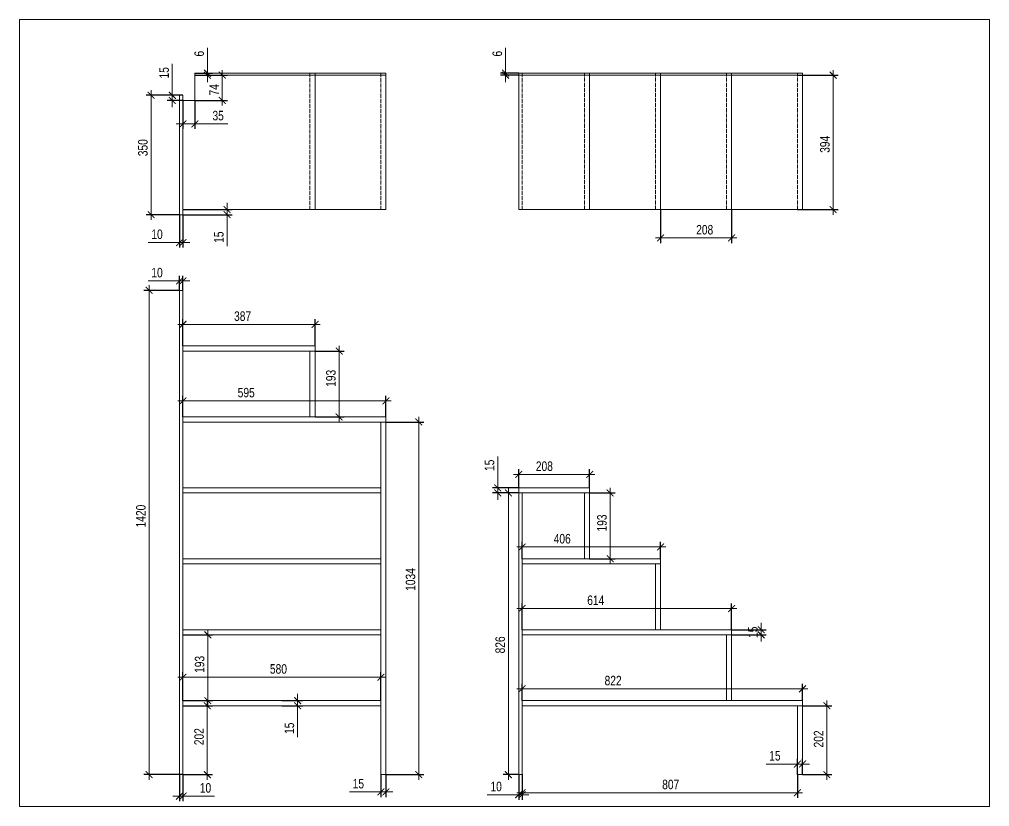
# Model space of a CAD drawing. Header units: millimetres. Extents: x -5205 to 16433, y 55921 to 73570.
# Drawn here: x 5309 to 8153, y 63629 to 65937 of the extents above; entities that cross this region are included whole.
import ezdxf

# ---------------------------------------------------------------- set-up
doc = ezdxf.new("R2010")
doc.units = ezdxf.units.MM
doc.linetypes.add('ACAD_ISO02W100', pattern=[15, 12, -3])
for name, color, linetype, lineweight in [('Невидимый контур', 141, 'ACAD_ISO02W100', 15), ('Размеры', 7, 'Continuous', 15), ('Размеры @ 10', 7, 'Continuous', 15)]:
    doc.layers.add(name, color=color, linetype=linetype, lineweight=lineweight)
doc.styles.add('SFGOST', font='sfGOSTb.shx', dxfattribs={"width": 0.8})
doc.dimstyles.new('ALEX', dxfattribs={"dimtxt": 2.8, "dimasz": 2, "dimexe": 1.5, "dimexo": 0, "dimgap": 1, "dimtad": 1, "dimrnd": 0.001, "dimdsep": 46, "dimtxsty": 'SFGOST', "dimblk": 'ARCHTICK', "dimcen": 0, "dimdle": 1.5, "dimclrd": 1, "dimclre": 1, "dimadec": 4, "dimazin": 0, "dimtfac": 1, "dimtmove": 0, "dimatfit": 0, "dimfxl": 1, "dimtvp": 1.75, "dimtolj": 1, "dimlwd": -1, "dimarcsym": 2})

# ---------------------------------------------------------------- blocks, each defined once
blk = doc.blocks.new('_ArchTick')
at = {"color": 0, "linetype": 'ByBlock', "const_width": 0.15}
blk.add_lwpolyline([(-0.5, -0.5), (0.5, 0.5)], dxfattribs=at)
blk = doc.blocks.new('*D803')
at = {"layer": 'Defpoints', "color": 0}
for p in [(6772.3, 63722.9), (6782.3, 63722.9), (6772.3, 63664.2)]:
    blk.add_point(p, dxfattribs=at)
at = {"layer": 'Размеры', "color": 1, "lineweight": -2}
for p, q in [((6772.3, 63722.9), (6772.3, 63649.2)), ((6782.3, 63722.9), (6782.3, 63649.2))]:
    blk.add_line(p, q, dxfattribs=at)
at = {"layer": 'Размеры', "color": 1}
for p, q in [((6772.3, 63664.2), (6680.3, 63664.2)), ((6782.3, 63664.2), (6772.3, 63664.2)), ((6782.3, 63664.2), (6802.3, 63664.2))]:
    blk.add_line(p, q, dxfattribs=at)
at = {"layer": 'Размеры', "color": 1, "xscale": 20, "yscale": 20, "zscale": 20}
blk.add_blockref('_ArchTick', (6772.3, 63664.2), dxfattribs=at)
at = {"layer": 'Размеры', "color": 1, "xscale": 20, "yscale": 20, "zscale": 20, "rotation": 180}
blk.add_blockref('_ArchTick', (6782.3, 63664.2), dxfattribs=at)
at = {"layer": 'Размеры', "color": 0, "insert": (6706.3, 63688.2), "char_height": 28, "attachment_point": 5, "style": 'SFGOST'}
blk.add_mtext('\\A1;10', dxfattribs=at)
blk = doc.blocks.new('*D804')
at = {"layer": 'Defpoints', "color": 0}
for p in [(6782.3, 63722.9), (7589.3, 63722.9), (7589.3, 63670)]:
    blk.add_point(p, dxfattribs=at)
at = {"layer": 'Размеры', "color": 1, "lineweight": -2}
for p, q in [((6782.3, 63722.9), (6782.3, 63655)), ((7589.3, 63722.9), (7589.3, 63655))]:
    blk.add_line(p, q, dxfattribs=at)
at = {"layer": 'Размеры', "color": 1}
blk.add_line((6767.3, 63670), (7604.3, 63670), dxfattribs=at)
at = {"layer": 'Размеры', "color": 1, "xscale": 20, "yscale": 20, "zscale": 20, "rotation": 180}
blk.add_blockref('_ArchTick', (6782.3, 63670), dxfattribs=at)
at = {"layer": 'Размеры', "color": 1, "xscale": 20, "yscale": 20, "zscale": 20}
blk.add_blockref('_ArchTick', (7589.3, 63670), dxfattribs=at)
at = {"layer": 'Размеры', "color": 0, "insert": (7217.9, 63694), "char_height": 28, "attachment_point": 5, "style": 'SFGOST'}
blk.add_mtext('\\A1;807', dxfattribs=at)
blk = doc.blocks.new('*D805')
at = {"layer": 'Defpoints', "color": 0}
for p in [(6782.3, 63974.6), (6782.3, 63939.9), (7604.3, 63939.9)]:
    blk.add_point(p, dxfattribs=at)
at = {"layer": 'Размеры', "color": 1, "lineweight": -2}
for p, q in [((6782.3, 63939.9), (6782.3, 63989.6)), ((7604.3, 63939.9), (7604.3, 63989.6))]:
    blk.add_line(p, q, dxfattribs=at)
at = {"layer": 'Размеры', "color": 1}
blk.add_line((7619.3, 63974.6), (6767.3, 63974.6), dxfattribs=at)
at = {"layer": 'Размеры', "color": 1, "xscale": 20, "yscale": 20, "zscale": 20, "rotation": 180}
blk.add_blockref('_ArchTick', (6782.3, 63974.6), dxfattribs=at)
at = {"layer": 'Размеры', "color": 1, "xscale": 20, "yscale": 20, "zscale": 20}
blk.add_blockref('_ArchTick', (7604.3, 63974.6), dxfattribs=at)
at = {"layer": 'Размеры', "color": 0, "insert": (7049.1, 63998.6), "char_height": 28, "attachment_point": 5, "style": 'SFGOST'}
blk.add_mtext('\\A1;822', dxfattribs=at)
blk = doc.blocks.new('*D806')
at = {"layer": 'Defpoints', "color": 0}
for p in [(6782.3, 64210.1), (6782.3, 64147.9), (7396.3, 64147.9)]:
    blk.add_point(p, dxfattribs=at)
at = {"layer": 'Размеры', "color": 1}
blk.add_line((7411.3, 64210.1), (6767.3, 64210.1), dxfattribs=at)
at = {"layer": 'Размеры', "color": 1, "lineweight": -2}
for p, q in [((6782.3, 64147.9), (6782.3, 64225.1)), ((7396.3, 64147.9), (7396.3, 64225.1))]:
    blk.add_line(p, q, dxfattribs=at)
at = {"layer": 'Размеры', "color": 1, "xscale": 20, "yscale": 20, "zscale": 20, "rotation": 180}
blk.add_blockref('_ArchTick', (6782.3, 64210.1), dxfattribs=at)
at = {"layer": 'Размеры', "color": 1, "xscale": 20, "yscale": 20, "zscale": 20}
blk.add_blockref('_ArchTick', (7396.3, 64210.1), dxfattribs=at)
at = {"layer": 'Размеры', "color": 0, "insert": (6998.2, 64234.1), "char_height": 28, "attachment_point": 5, "style": 'SFGOST'}
blk.add_mtext('\\A1;614', dxfattribs=at)
blk = doc.blocks.new('*D807')
at = {"layer": 'Defpoints', "color": 0}
for p in [(6782.3, 64390.5), (6782.3, 64355.9), (7188.3, 64355.9)]:
    blk.add_point(p, dxfattribs=at)
at = {"layer": 'Размеры', "color": 1}
blk.add_line((7203.3, 64390.5), (6767.3, 64390.5), dxfattribs=at)
at = {"layer": 'Размеры', "color": 1, "lineweight": -2}
for p, q in [((6782.3, 64355.9), (6782.3, 64405.5)), ((7188.3, 64355.9), (7188.3, 64405.5))]:
    blk.add_line(p, q, dxfattribs=at)
at = {"layer": 'Размеры', "color": 1, "xscale": 20, "yscale": 20, "zscale": 20, "rotation": 180}
blk.add_blockref('_ArchTick', (6782.3, 64390.5), dxfattribs=at)
at = {"layer": 'Размеры', "color": 1, "xscale": 20, "yscale": 20, "zscale": 20}
blk.add_blockref('_ArchTick', (7188.3, 64390.5), dxfattribs=at)
at = {"layer": 'Размеры', "color": 0, "insert": (6899.9, 64414.5), "char_height": 28, "attachment_point": 5, "style": 'SFGOST'}
blk.add_mtext('\\A1;406', dxfattribs=at)
blk = doc.blocks.new('*D808')
at = {"layer": 'Defpoints', "color": 0}
for p in [(6772.3, 64603.2), (6772.3, 64563.9), (6980.3, 64563.9)]:
    blk.add_point(p, dxfattribs=at)
at = {"layer": 'Размеры', "color": 1, "lineweight": -2}
for p, q in [((6772.3, 64563.9), (6772.3, 64618.2)), ((6980.3, 64563.9), (6980.3, 64618.2))]:
    blk.add_line(p, q, dxfattribs=at)
at = {"layer": 'Размеры', "color": 1}
blk.add_line((6995.3, 64603.2), (6757.3, 64603.2), dxfattribs=at)
at = {"layer": 'Размеры', "color": 1, "xscale": 20, "yscale": 20, "zscale": 20, "rotation": 180}
blk.add_blockref('_ArchTick', (6772.3, 64603.2), dxfattribs=at)
at = {"layer": 'Размеры', "color": 1, "xscale": 20, "yscale": 20, "zscale": 20}
blk.add_blockref('_ArchTick', (6980.3, 64603.2), dxfattribs=at)
at = {"layer": 'Размеры', "color": 0, "insert": (6847.6, 64627.2), "char_height": 28, "attachment_point": 5, "style": 'SFGOST'}
blk.add_mtext('\\A1;208', dxfattribs=at)
blk = doc.blocks.new('*D809')
at = {"layer": 'Defpoints', "color": 0}
for p in [(6980.3, 64548.9), (6980.3, 64355.9), (7040.5, 64355.9)]:
    blk.add_point(p, dxfattribs=at)
at = {"layer": 'Размеры', "color": 1, "lineweight": -2}
for p, q in [((6980.3, 64548.9), (7055.5, 64548.9)), ((6980.3, 64355.9), (7055.5, 64355.9))]:
    blk.add_line(p, q, dxfattribs=at)
at = {"layer": 'Размеры', "color": 1}
blk.add_line((7040.5, 64563.9), (7040.5, 64340.9), dxfattribs=at)
at = {"layer": 'Размеры', "color": 1, "xscale": 20, "yscale": 20, "zscale": 20}
for p, rotation in [((7040.5, 64548.9), 90), ((7040.5, 64355.9), 270)]:
    blk.add_blockref('_ArchTick', p, dxfattribs=dict(at, rotation=rotation))
at = {"layer": 'Размеры', "color": 0, "insert": (7016.5, 64460.7), "char_height": 28, "attachment_point": 5, "rotation": 90, "style": 'SFGOST'}
blk.add_mtext('\\A1;193', dxfattribs=at)
blk = doc.blocks.new('*D810')
at = {"layer": 'Defpoints', "color": 0}
for p in [(7604.3, 63924.9), (7604.3, 63722.9), (7675.5, 63722.9)]:
    blk.add_point(p, dxfattribs=at)
at = {"layer": 'Размеры', "color": 1, "lineweight": -2}
for p, q in [((7604.3, 63924.9), (7690.5, 63924.9)), ((7604.3, 63722.9), (7690.5, 63722.9))]:
    blk.add_line(p, q, dxfattribs=at)
at = {"layer": 'Размеры', "color": 1}
blk.add_line((7675.5, 63939.9), (7675.5, 63707.9), dxfattribs=at)
at = {"layer": 'Размеры', "color": 1, "xscale": 20, "yscale": 20, "zscale": 20}
for p, rotation in [((7675.5, 63924.9), 90), ((7675.5, 63722.9), 270)]:
    blk.add_blockref('_ArchTick', p, dxfattribs=dict(at, rotation=rotation))
at = {"layer": 'Размеры', "color": 0, "insert": (7651.5, 63827.6), "char_height": 28, "attachment_point": 5, "rotation": 90, "style": 'SFGOST'}
blk.add_mtext('\\A1;202', dxfattribs=at)
blk = doc.blocks.new('*D811')
at = {"layer": 'Defpoints', "color": 0}
for p in [(6772.3, 64548.9), (6742.1, 63722.9), (6772.3, 63722.9)]:
    blk.add_point(p, dxfattribs=at)
at = {"layer": 'Размеры', "color": 1, "lineweight": -2}
for p, q in [((6772.3, 64548.9), (6727.1, 64548.9)), ((6772.3, 63722.9), (6727.1, 63722.9))]:
    blk.add_line(p, q, dxfattribs=at)
at = {"layer": 'Размеры', "color": 1}
blk.add_line((6742.1, 64563.9), (6742.1, 63707.9), dxfattribs=at)
at = {"layer": 'Размеры', "color": 1, "xscale": 20, "yscale": 20, "zscale": 20}
for p, rotation in [((6742.1, 64548.9), 90), ((6742.1, 63722.9), 270)]:
    blk.add_blockref('_ArchTick', p, dxfattribs=dict(at, rotation=rotation))
at = {"layer": 'Размеры', "color": 0, "insert": (6718.1, 64103.4), "char_height": 28, "attachment_point": 5, "rotation": 90, "style": 'SFGOST'}
blk.add_mtext('\\A1;826', dxfattribs=at)
blk = doc.blocks.new('*D812')
at = {"layer": 'Defpoints', "color": 0}
for p in [(6383.4, 64756.9), (6383.4, 63722.9), (6479.4, 63722.9)]:
    blk.add_point(p, dxfattribs=at)
at = {"layer": 'Размеры', "color": 1, "lineweight": -2}
for p, q in [((6383.4, 64756.9), (6494.4, 64756.9)), ((6383.4, 63722.9), (6494.4, 63722.9))]:
    blk.add_line(p, q, dxfattribs=at)
at = {"layer": 'Размеры', "color": 1}
blk.add_line((6479.4, 64771.9), (6479.4, 63707.9), dxfattribs=at)
at = {"layer": 'Размеры', "color": 1, "xscale": 20, "yscale": 20, "zscale": 20}
for p, rotation in [((6479.4, 64756.9), 90), ((6479.4, 63722.9), 270)]:
    blk.add_blockref('_ArchTick', p, dxfattribs=dict(at, rotation=rotation))
at = {"layer": 'Размеры', "color": 0, "insert": (6455.4, 64295.1), "char_height": 28, "attachment_point": 5, "rotation": 90, "style": 'SFGOST'}
blk.add_mtext('\\A1;1034', dxfattribs=at)
blk = doc.blocks.new('*D813')
at = {"layer": 'Defpoints', "color": 0}
for p in [(6710.9, 64563.9), (6772.3, 64563.9), (6772.3, 64548.9)]:
    blk.add_point(p, dxfattribs=at)
at = {"layer": 'Размеры', "color": 1}
for p, q in [((6710.9, 64563.9), (6710.9, 64655.9)), ((6710.9, 64548.9), (6710.9, 64563.9)), ((6710.9, 64548.9), (6710.9, 64528.9))]:
    blk.add_line(p, q, dxfattribs=at)
at = {"layer": 'Размеры', "color": 1, "lineweight": -2}
for p, q in [((6772.3, 64563.9), (6695.9, 64563.9)), ((6772.3, 64548.9), (6695.9, 64548.9))]:
    blk.add_line(p, q, dxfattribs=at)
at = {"layer": 'Размеры', "color": 1, "xscale": 20, "yscale": 20, "zscale": 20}
for p, rotation in [((6710.9, 64563.9), 270), ((6710.9, 64548.9), 90)]:
    blk.add_blockref('_ArchTick', p, dxfattribs=dict(at, rotation=rotation))
at = {"layer": 'Размеры', "color": 0, "insert": (6686.9, 64629.9), "char_height": 28, "attachment_point": 5, "rotation": 90, "style": 'SFGOST'}
blk.add_mtext('\\A1;15', dxfattribs=at)
blk = doc.blocks.new('*D814')
at = {"layer": 'Defpoints', "color": 0}
for p in [(7396.3, 64147.9), (7396.3, 64132.9), (7482.9, 64147.9)]:
    blk.add_point(p, dxfattribs=at)
at = {"layer": 'Размеры', "color": 1}
for p, q in [((7482.9, 64147.9), (7482.9, 64167.9)), ((7482.9, 64132.9), (7482.9, 64147.9)), ((7482.9, 64132.9), (7482.9, 64112.9))]:
    blk.add_line(p, q, dxfattribs=at)
at = {"layer": 'Размеры', "color": 1, "lineweight": -2}
for p, q in [((7396.3, 64147.9), (7497.9, 64147.9)), ((7396.3, 64132.9), (7497.9, 64132.9))]:
    blk.add_line(p, q, dxfattribs=at)
at = {"layer": 'Размеры', "color": 1, "xscale": 20, "yscale": 20, "zscale": 20}
for p, rotation in [((7482.9, 64147.9), 270), ((7482.9, 64132.9), 90)]:
    blk.add_blockref('_ArchTick', p, dxfattribs=dict(at, rotation=rotation))
at = {"layer": 'Размеры', "color": 0, "insert": (7458.9, 64140.4), "char_height": 28, "attachment_point": 5, "rotation": 90, "style": 'SFGOST'}
blk.add_mtext('\\A1;15', dxfattribs=at)
blk = doc.blocks.new('*D815')
at = {"layer": 'Defpoints', "color": 0}
for p in [(7589.3, 63754.1), (7589.3, 63722.9), (7604.3, 63722.9)]:
    blk.add_point(p, dxfattribs=at)
at = {"layer": 'Размеры', "color": 1}
for p, q in [((7589.3, 63754.1), (7497.3, 63754.1)), ((7604.3, 63754.1), (7589.3, 63754.1)), ((7604.3, 63754.1), (7624.3, 63754.1))]:
    blk.add_line(p, q, dxfattribs=at)
at = {"layer": 'Размеры', "color": 1, "lineweight": -2}
for p, q in [((7589.3, 63722.9), (7589.3, 63769.1)), ((7604.3, 63722.9), (7604.3, 63769.1))]:
    blk.add_line(p, q, dxfattribs=at)
at = {"layer": 'Размеры', "color": 1, "xscale": 20, "yscale": 20, "zscale": 20}
blk.add_blockref('_ArchTick', (7589.3, 63754.1), dxfattribs=at)
at = {"layer": 'Размеры', "color": 1, "xscale": 20, "yscale": 20, "zscale": 20, "rotation": 180}
blk.add_blockref('_ArchTick', (7604.3, 63754.1), dxfattribs=at)
at = {"layer": 'Размеры', "color": 0, "insert": (7523.3, 63778.1), "char_height": 28, "attachment_point": 5, "style": 'SFGOST'}
blk.add_mtext('\\A1;15', dxfattribs=at)
blk = doc.blocks.new('*D816')
at = {"layer": 'Defpoints', "color": 0}
for p in [(5778.4, 65170.7), (5778.4, 65142.9), (5788.4, 65142.9)]:
    blk.add_point(p, dxfattribs=at)
at = {"layer": 'Размеры', "color": 1, "lineweight": -2}
for p, q in [((5778.4, 65142.9), (5778.4, 65185.7)), ((5788.4, 65142.9), (5788.4, 65185.7))]:
    blk.add_line(p, q, dxfattribs=at)
at = {"layer": 'Размеры', "color": 1}
for p, q in [((5778.4, 65170.7), (5686.4, 65170.7)), ((5788.4, 65170.7), (5778.4, 65170.7)), ((5788.4, 65170.7), (5808.4, 65170.7))]:
    blk.add_line(p, q, dxfattribs=at)
at = {"layer": 'Размеры', "color": 1, "xscale": 20, "yscale": 20, "zscale": 20}
blk.add_blockref('_ArchTick', (5778.4, 65170.7), dxfattribs=at)
at = {"layer": 'Размеры', "color": 1, "xscale": 20, "yscale": 20, "zscale": 20, "rotation": 180}
blk.add_blockref('_ArchTick', (5788.4, 65170.7), dxfattribs=at)
at = {"layer": 'Размеры', "color": 0, "insert": (5712.4, 65194.7), "char_height": 28, "attachment_point": 5, "style": 'SFGOST'}
blk.add_mtext('\\A1;10', dxfattribs=at)
blk = doc.blocks.new('*D819')
at = {"layer": 'Defpoints', "color": 0}
for p in [(5695.1, 65714.8), (5778.4, 65714.8), (5778.4, 65364.8)]:
    blk.add_point(p, dxfattribs=at)
at = {"layer": 'Размеры', "color": 1, "lineweight": -2}
for p, q in [((5778.4, 65714.8), (5680.1, 65714.8)), ((5778.4, 65364.8), (5680.1, 65364.8))]:
    blk.add_line(p, q, dxfattribs=at)
at = {"layer": 'Размеры', "color": 1}
blk.add_line((5695.1, 65349.8), (5695.1, 65729.8), dxfattribs=at)
at = {"layer": 'Размеры', "color": 1, "xscale": 20, "yscale": 20, "zscale": 20}
for p, rotation in [((5695.1, 65714.8), 90), ((5695.1, 65364.8), 270)]:
    blk.add_blockref('_ArchTick', p, dxfattribs=dict(at, rotation=rotation))
at = {"layer": 'Размеры', "color": 0, "insert": (5671.1, 65561.2), "char_height": 28, "attachment_point": 5, "rotation": 90, "style": 'SFGOST'}
blk.add_mtext('\\A1;350', dxfattribs=at)
blk = doc.blocks.new('*D820')
at = {"layer": 'Defpoints', "color": 0}
for p in [(5778.4, 65142.9), (5689.1, 63722.9), (5788.4, 63722.9)]:
    blk.add_point(p, dxfattribs=at)
at = {"layer": 'Размеры', "color": 1}
blk.add_line((5689.1, 65157.9), (5689.1, 63707.9), dxfattribs=at)
at = {"layer": 'Размеры', "color": 1, "lineweight": -2}
for p, q in [((5778.4, 65142.9), (5674.1, 65142.9)), ((5788.4, 63722.9), (5674.1, 63722.9))]:
    blk.add_line(p, q, dxfattribs=at)
at = {"layer": 'Размеры', "color": 1, "xscale": 20, "yscale": 20, "zscale": 20}
for p, rotation in [((5689.1, 65142.9), 90), ((5689.1, 63722.9), 270)]:
    blk.add_blockref('_ArchTick', p, dxfattribs=dict(at, rotation=rotation))
at = {"layer": 'Размеры', "color": 0, "insert": (5665.1, 64481.1), "char_height": 28, "attachment_point": 5, "rotation": 90, "style": 'SFGOST'}
blk.add_mtext('\\A1;1420', dxfattribs=at)
blk = doc.blocks.new('*D821')
at = {"layer": 'Defpoints', "color": 0}
for p in [(5778.4, 63722.9), (5788.4, 63722.9), (5788.4, 63660)]:
    blk.add_point(p, dxfattribs=at)
at = {"layer": 'Размеры', "color": 1, "lineweight": -2}
for p, q in [((5778.4, 63722.9), (5778.4, 63645)), ((5788.4, 63722.9), (5788.4, 63645))]:
    blk.add_line(p, q, dxfattribs=at)
at = {"layer": 'Размеры', "color": 1}
for p, q in [((5778.4, 63660), (5758.4, 63660)), ((5778.4, 63660), (5788.4, 63660)), ((5788.4, 63660), (5880.4, 63660))]:
    blk.add_line(p, q, dxfattribs=at)
at = {"layer": 'Размеры', "color": 1, "xscale": 20, "yscale": 20, "zscale": 20}
blk.add_blockref('_ArchTick', (5778.4, 63660), dxfattribs=at)
at = {"layer": 'Размеры', "color": 1, "xscale": 20, "yscale": 20, "zscale": 20, "rotation": 180}
blk.add_blockref('_ArchTick', (5788.4, 63660), dxfattribs=at)
at = {"layer": 'Размеры', "color": 0, "insert": (5854.4, 63684), "char_height": 28, "attachment_point": 5, "style": 'SFGOST'}
blk.add_mtext('\\A1;10', dxfattribs=at)
blk = doc.blocks.new('*D822')
at = {"layer": 'Defpoints', "color": 0}
for p in [(6368.4, 64008.7), (5788.4, 63939.9), (6368.4, 63939.9)]:
    blk.add_point(p, dxfattribs=at)
at = {"layer": 'Размеры', "color": 1}
blk.add_line((5773.4, 64008.7), (6383.4, 64008.7), dxfattribs=at)
at = {"layer": 'Размеры', "color": 1, "lineweight": -2}
for p, q in [((5788.4, 63939.9), (5788.4, 64023.7)), ((6368.4, 63939.9), (6368.4, 64023.7))]:
    blk.add_line(p, q, dxfattribs=at)
at = {"layer": 'Размеры', "color": 1, "xscale": 20, "yscale": 20, "zscale": 20, "rotation": 180}
blk.add_blockref('_ArchTick', (5788.4, 64008.7), dxfattribs=at)
at = {"layer": 'Размеры', "color": 1, "xscale": 20, "yscale": 20, "zscale": 20}
blk.add_blockref('_ArchTick', (6368.4, 64008.7), dxfattribs=at)
at = {"layer": 'Размеры', "color": 0, "insert": (6068.2, 64032.7), "char_height": 28, "attachment_point": 5, "style": 'SFGOST'}
blk.add_mtext('\\A1;580', dxfattribs=at)
blk = doc.blocks.new('*D823')
at = {"layer": 'Defpoints', "color": 0}
for p in [(6078.4, 63939.9), (6078.4, 63924.9), (6124.4, 63924.9)]:
    blk.add_point(p, dxfattribs=at)
at = {"layer": 'Размеры', "color": 1}
for p, q in [((6124.4, 63939.9), (6124.4, 63959.9)), ((6124.4, 63939.9), (6124.4, 63924.9)), ((6124.4, 63924.9), (6124.4, 63832.9))]:
    blk.add_line(p, q, dxfattribs=at)
at = {"layer": 'Размеры', "color": 1, "lineweight": -2}
for p, q in [((6078.4, 63939.9), (6139.4, 63939.9)), ((6078.4, 63924.9), (6139.4, 63924.9))]:
    blk.add_line(p, q, dxfattribs=at)
at = {"layer": 'Размеры', "color": 1, "xscale": 20, "yscale": 20, "zscale": 20}
for p, rotation in [((6124.4, 63939.9), 270), ((6124.4, 63924.9), 90)]:
    blk.add_blockref('_ArchTick', p, dxfattribs=dict(at, rotation=rotation))
at = {"layer": 'Размеры', "color": 0, "insert": (6100.4, 63858.9), "char_height": 28, "attachment_point": 5, "rotation": 90, "style": 'SFGOST'}
blk.add_mtext('\\A1;15', dxfattribs=at)
blk = doc.blocks.new('*D824')
at = {"layer": 'Defpoints', "color": 0}
for p in [(6368.4, 63722.9), (6383.4, 63722.9), (6368.4, 63672.4)]:
    blk.add_point(p, dxfattribs=at)
at = {"layer": 'Размеры', "color": 1, "lineweight": -2}
for p, q in [((6368.4, 63722.9), (6368.4, 63657.4)), ((6383.4, 63722.9), (6383.4, 63657.4))]:
    blk.add_line(p, q, dxfattribs=at)
at = {"layer": 'Размеры', "color": 1}
for p, q in [((6368.4, 63672.4), (6276.4, 63672.4)), ((6383.4, 63672.4), (6368.4, 63672.4)), ((6383.4, 63672.4), (6403.4, 63672.4))]:
    blk.add_line(p, q, dxfattribs=at)
at = {"layer": 'Размеры', "color": 1, "xscale": 20, "yscale": 20, "zscale": 20}
blk.add_blockref('_ArchTick', (6368.4, 63672.4), dxfattribs=at)
at = {"layer": 'Размеры', "color": 1, "xscale": 20, "yscale": 20, "zscale": 20, "rotation": 180}
blk.add_blockref('_ArchTick', (6383.4, 63672.4), dxfattribs=at)
at = {"layer": 'Размеры', "color": 0, "insert": (6302.4, 63696.4), "char_height": 28, "attachment_point": 5, "style": 'SFGOST'}
blk.add_mtext('\\A1;15', dxfattribs=at)
blk = doc.blocks.new('*D825')
at = {"layer": 'Defpoints', "color": 0}
for p in [(6175.4, 65043.1), (5788.4, 64979.9), (6175.4, 64979.9)]:
    blk.add_point(p, dxfattribs=at)
at = {"layer": 'Размеры', "color": 1}
blk.add_line((5773.4, 65043.1), (6190.4, 65043.1), dxfattribs=at)
at = {"layer": 'Размеры', "color": 1, "lineweight": -2}
for p, q in [((5788.4, 64979.9), (5788.4, 65058.1)), ((6175.4, 64979.9), (6175.4, 65058.1))]:
    blk.add_line(p, q, dxfattribs=at)
at = {"layer": 'Размеры', "color": 1, "xscale": 20, "yscale": 20, "zscale": 20, "rotation": 180}
blk.add_blockref('_ArchTick', (5788.4, 65043.1), dxfattribs=at)
at = {"layer": 'Размеры', "color": 1, "xscale": 20, "yscale": 20, "zscale": 20}
blk.add_blockref('_ArchTick', (6175.4, 65043.1), dxfattribs=at)
at = {"layer": 'Размеры', "color": 0, "insert": (5963.2, 65067.1), "char_height": 28, "attachment_point": 5, "style": 'SFGOST'}
blk.add_mtext('\\A1;387', dxfattribs=at)
blk = doc.blocks.new('*D826')
at = {"layer": 'Defpoints', "color": 0}
for p in [(5788.4, 64818.9), (5788.4, 64771.9), (6383.4, 64771.9)]:
    blk.add_point(p, dxfattribs=at)
at = {"layer": 'Размеры', "color": 1, "lineweight": -2}
for p, q in [((5788.4, 64771.9), (5788.4, 64833.9)), ((6383.4, 64771.9), (6383.4, 64833.9))]:
    blk.add_line(p, q, dxfattribs=at)
at = {"layer": 'Размеры', "color": 1}
blk.add_line((6398.4, 64818.9), (5773.4, 64818.9), dxfattribs=at)
at = {"layer": 'Размеры', "color": 1, "xscale": 20, "yscale": 20, "zscale": 20, "rotation": 180}
blk.add_blockref('_ArchTick', (5788.4, 64818.9), dxfattribs=at)
at = {"layer": 'Размеры', "color": 1, "xscale": 20, "yscale": 20, "zscale": 20}
blk.add_blockref('_ArchTick', (6383.4, 64818.9), dxfattribs=at)
at = {"layer": 'Размеры', "color": 0, "insert": (5973.7, 64842.9), "char_height": 28, "attachment_point": 5, "style": 'SFGOST'}
blk.add_mtext('\\A1;595', dxfattribs=at)
blk = doc.blocks.new('*D827')
at = {"layer": 'Defpoints', "color": 0}
for p in [(6175.4, 64964.9), (6175.4, 64771.9), (6246.1, 64771.9)]:
    blk.add_point(p, dxfattribs=at)
at = {"layer": 'Размеры', "color": 1}
blk.add_line((6246.1, 64979.9), (6246.1, 64756.9), dxfattribs=at)
at = {"layer": 'Размеры', "color": 1, "lineweight": -2}
for p, q in [((6175.4, 64964.9), (6261.1, 64964.9)), ((6175.4, 64771.9), (6261.1, 64771.9))]:
    blk.add_line(p, q, dxfattribs=at)
at = {"layer": 'Размеры', "color": 1, "xscale": 20, "yscale": 20, "zscale": 20}
for p, rotation in [((6246.1, 64964.9), 90), ((6246.1, 64771.9), 270)]:
    blk.add_blockref('_ArchTick', p, dxfattribs=dict(at, rotation=rotation))
at = {"layer": 'Размеры', "color": 0, "insert": (6222.1, 64885), "char_height": 28, "attachment_point": 5, "rotation": 90, "style": 'SFGOST'}
blk.add_mtext('\\A1;193', dxfattribs=at)
blk = doc.blocks.new('*D828')
at = {"layer": 'Defpoints', "color": 0}
for p in [(5788.4, 63924.9), (5859.7, 63924.9), (5788.4, 63722.9)]:
    blk.add_point(p, dxfattribs=at)
at = {"layer": 'Размеры', "color": 1, "lineweight": -2}
for p, q in [((5788.4, 63924.9), (5874.7, 63924.9)), ((5788.4, 63722.9), (5874.7, 63722.9))]:
    blk.add_line(p, q, dxfattribs=at)
at = {"layer": 'Размеры', "color": 1}
blk.add_line((5859.7, 63707.9), (5859.7, 63939.9), dxfattribs=at)
at = {"layer": 'Размеры', "color": 1, "xscale": 20, "yscale": 20, "zscale": 20}
for p, rotation in [((5859.7, 63924.9), 90), ((5859.7, 63722.9), 270)]:
    blk.add_blockref('_ArchTick', p, dxfattribs=dict(at, rotation=rotation))
at = {"layer": 'Размеры', "color": 0, "insert": (5835.7, 63834.3), "char_height": 28, "attachment_point": 5, "rotation": 90, "style": 'SFGOST'}
blk.add_mtext('\\A1;202', dxfattribs=at)
blk = doc.blocks.new('*D829')
at = {"layer": 'Defpoints', "color": 0}
for p in [(5788.4, 64132.9), (5861.3, 64132.9), (5788.4, 63939.9)]:
    blk.add_point(p, dxfattribs=at)
at = {"layer": 'Размеры', "color": 1, "lineweight": -2}
for p, q in [((5788.4, 64132.9), (5876.3, 64132.9)), ((5788.4, 63939.9), (5876.3, 63939.9))]:
    blk.add_line(p, q, dxfattribs=at)
at = {"layer": 'Размеры', "color": 1}
blk.add_line((5861.3, 63924.9), (5861.3, 64147.9), dxfattribs=at)
at = {"layer": 'Размеры', "color": 1, "xscale": 20, "yscale": 20, "zscale": 20}
for p, rotation in [((5861.3, 64132.9), 90), ((5861.3, 63939.9), 270)]:
    blk.add_blockref('_ArchTick', p, dxfattribs=dict(at, rotation=rotation))
at = {"layer": 'Размеры', "color": 0, "insert": (5837.3, 64046.2), "char_height": 28, "attachment_point": 5, "rotation": 90, "style": 'SFGOST'}
blk.add_mtext('\\A1;193', dxfattribs=at)
blk = doc.blocks.new('*D830')
at = {"layer": 'Defpoints', "color": 0}
for p in [(6733.8, 65779.8), (6772.3, 65779.8), (6772.3, 65773.8)]:
    blk.add_point(p, dxfattribs=at)
at = {"layer": 'Размеры', "color": 1}
for p, q in [((6733.8, 65779.8), (6733.8, 65853.7)), ((6733.8, 65773.8), (6733.8, 65779.8)), ((6733.8, 65773.8), (6733.8, 65753.8))]:
    blk.add_line(p, q, dxfattribs=at)
at = {"layer": 'Размеры', "color": 1, "lineweight": -2}
for p, q in [((6772.3, 65779.8), (6718.8, 65779.8)), ((6772.3, 65773.8), (6718.8, 65773.8))]:
    blk.add_line(p, q, dxfattribs=at)
at = {"layer": 'Размеры', "color": 1, "xscale": 20, "yscale": 20, "zscale": 20}
for p, rotation in [((6733.8, 65779.8), 270), ((6733.8, 65773.8), 90)]:
    blk.add_blockref('_ArchTick', p, dxfattribs=dict(at, rotation=rotation))
at = {"layer": 'Размеры', "color": 0, "insert": (6709.8, 65836.8), "char_height": 28, "attachment_point": 5, "rotation": 90, "style": 'SFGOST'}
blk.add_mtext('\\A1;6', dxfattribs=at)
blk = doc.blocks.new('*D831')
at = {"layer": 'Defpoints', "color": 0}
for p in [(7589.3, 65773.8), (7589.3, 65379.8), (7694, 65379.8)]:
    blk.add_point(p, dxfattribs=at)
at = {"layer": 'Размеры', "color": 1, "lineweight": -2}
for p, q in [((7589.3, 65773.8), (7709, 65773.8)), ((7589.3, 65379.8), (7709, 65379.8))]:
    blk.add_line(p, q, dxfattribs=at)
at = {"layer": 'Размеры', "color": 1}
blk.add_line((7694, 65788.8), (7694, 65364.8), dxfattribs=at)
at = {"layer": 'Размеры', "color": 1, "xscale": 20, "yscale": 20, "zscale": 20}
for p, rotation in [((7694, 65773.8), 90), ((7694, 65379.8), 270)]:
    blk.add_blockref('_ArchTick', p, dxfattribs=dict(at, rotation=rotation))
at = {"layer": 'Размеры', "color": 0, "insert": (7670, 65571.1), "char_height": 28, "attachment_point": 5, "rotation": 90, "style": 'SFGOST'}
blk.add_mtext('\\A1;394', dxfattribs=at)
blk = doc.blocks.new('*D832')
at = {"layer": 'Defpoints', "color": 0}
for p in [(7188.3, 65379.8), (7396.3, 65379.8), (7396.3, 65296.5)]:
    blk.add_point(p, dxfattribs=at)
at = {"layer": 'Размеры', "color": 1, "lineweight": -2}
for p, q in [((7188.3, 65379.8), (7188.3, 65281.5)), ((7396.3, 65379.8), (7396.3, 65281.5))]:
    blk.add_line(p, q, dxfattribs=at)
at = {"layer": 'Размеры', "color": 1}
blk.add_line((7173.3, 65296.5), (7411.3, 65296.5), dxfattribs=at)
at = {"layer": 'Размеры', "color": 1, "xscale": 20, "yscale": 20, "zscale": 20, "rotation": 180}
blk.add_blockref('_ArchTick', (7188.3, 65296.5), dxfattribs=at)
at = {"layer": 'Размеры', "color": 1, "xscale": 20, "yscale": 20, "zscale": 20}
blk.add_blockref('_ArchTick', (7396.3, 65296.5), dxfattribs=at)
at = {"layer": 'Размеры', "color": 0, "insert": (7317.5, 65320.5), "char_height": 28, "attachment_point": 5, "style": 'SFGOST'}
blk.add_mtext('\\A1;208', dxfattribs=at)
blk = doc.blocks.new('*D833')
at = {"layer": 'Defpoints', "color": 0}
for p in [(5823.4, 65779.8), (5823.4, 65773.8), (5860.1, 65773.8)]:
    blk.add_point(p, dxfattribs=at)
at = {"layer": 'Размеры', "color": 1}
for p, q in [((5860.1, 65779.8), (5860.1, 65853.7)), ((5860.1, 65773.8), (5860.1, 65779.8)), ((5860.1, 65773.8), (5860.1, 65753.8))]:
    blk.add_line(p, q, dxfattribs=at)
at = {"layer": 'Размеры', "color": 1, "lineweight": -2}
for p, q in [((5823.4, 65779.8), (5875.1, 65779.8)), ((5823.4, 65773.8), (5875.1, 65773.8))]:
    blk.add_line(p, q, dxfattribs=at)
at = {"layer": 'Размеры', "color": 1, "xscale": 20, "yscale": 20, "zscale": 20}
for p, rotation in [((5860.1, 65779.8), 270), ((5860.1, 65773.8), 90)]:
    blk.add_blockref('_ArchTick', p, dxfattribs=dict(at, rotation=rotation))
at = {"layer": 'Размеры', "color": 0, "insert": (5836.1, 65836.8), "char_height": 28, "attachment_point": 5, "rotation": 90, "style": 'SFGOST'}
blk.add_mtext('\\A1;6', dxfattribs=at)
blk = doc.blocks.new('*D834')
at = {"layer": 'Defpoints', "color": 0}
for p in [(5778.4, 65364.8), (5788.4, 65364.8), (5788.4, 65283.2)]:
    blk.add_point(p, dxfattribs=at)
at = {"layer": 'Размеры', "color": 1, "lineweight": -2}
for p, q in [((5778.4, 65364.8), (5778.4, 65268.2)), ((5788.4, 65364.8), (5788.4, 65268.2))]:
    blk.add_line(p, q, dxfattribs=at)
at = {"layer": 'Размеры', "color": 1}
for p, q in [((5778.4, 65283.2), (5686.4, 65283.2)), ((5788.4, 65283.2), (5778.4, 65283.2)), ((5788.4, 65283.2), (5808.4, 65283.2))]:
    blk.add_line(p, q, dxfattribs=at)
at = {"layer": 'Размеры', "color": 1, "xscale": 20, "yscale": 20, "zscale": 20}
blk.add_blockref('_ArchTick', (5778.4, 65283.2), dxfattribs=at)
at = {"layer": 'Размеры', "color": 1, "xscale": 20, "yscale": 20, "zscale": 20, "rotation": 180}
blk.add_blockref('_ArchTick', (5788.4, 65283.2), dxfattribs=at)
at = {"layer": 'Размеры', "color": 0, "insert": (5712.4, 65307.2), "char_height": 28, "attachment_point": 5, "style": 'SFGOST'}
blk.add_mtext('\\A1;10', dxfattribs=at)
blk = doc.blocks.new('*D835')
at = {"layer": 'Defpoints', "color": 0}
for p in [(5788.4, 65699.8), (5823.4, 65699.8), (5823.4, 65631.1)]:
    blk.add_point(p, dxfattribs=at)
at = {"layer": 'Размеры', "color": 1, "lineweight": -2}
for p, q in [((5788.4, 65699.8), (5788.4, 65616.1)), ((5823.4, 65699.8), (5823.4, 65616.1))]:
    blk.add_line(p, q, dxfattribs=at)
at = {"layer": 'Размеры', "color": 1}
for p, q in [((5788.4, 65631.1), (5768.4, 65631.1)), ((5788.4, 65631.1), (5823.4, 65631.1)), ((5823.4, 65631.1), (5919.6, 65631.1))]:
    blk.add_line(p, q, dxfattribs=at)
at = {"layer": 'Размеры', "color": 1, "xscale": 20, "yscale": 20, "zscale": 20}
blk.add_blockref('_ArchTick', (5788.4, 65631.1), dxfattribs=at)
at = {"layer": 'Размеры', "color": 1, "xscale": 20, "yscale": 20, "zscale": 20, "rotation": 180}
blk.add_blockref('_ArchTick', (5823.4, 65631.1), dxfattribs=at)
at = {"layer": 'Размеры', "color": 0, "insert": (5891.5, 65655.1), "char_height": 28, "attachment_point": 5, "style": 'SFGOST'}
blk.add_mtext('\\A1;35', dxfattribs=at)
blk = doc.blocks.new('*D836')
at = {"layer": 'Defpoints', "color": 0}
for p in [(5823.4, 65773.8), (5903.6, 65773.8), (5823.4, 65699.8)]:
    blk.add_point(p, dxfattribs=at)
at = {"layer": 'Размеры', "color": 1, "lineweight": -2}
for p, q in [((5823.4, 65773.8), (5918.6, 65773.8)), ((5823.4, 65699.8), (5918.6, 65699.8))]:
    blk.add_line(p, q, dxfattribs=at)
at = {"layer": 'Размеры', "color": 1}
blk.add_line((5903.6, 65684.8), (5903.6, 65788.8), dxfattribs=at)
at = {"layer": 'Размеры', "color": 1, "xscale": 20, "yscale": 20, "zscale": 20}
for p, rotation in [((5903.6, 65773.8), 90), ((5903.6, 65699.8), 270)]:
    blk.add_blockref('_ArchTick', p, dxfattribs=dict(at, rotation=rotation))
at = {"layer": 'Размеры', "color": 0, "insert": (5879.6, 65730.9), "char_height": 28, "attachment_point": 5, "rotation": 90, "style": 'SFGOST'}
blk.add_mtext('\\A1;74', dxfattribs=at)
blk = doc.blocks.new('*D837')
at = {"layer": 'Defpoints', "color": 0}
for p in [(5788.4, 65379.8), (5917.7, 65379.8), (5788.4, 65364.8)]:
    blk.add_point(p, dxfattribs=at)
at = {"layer": 'Размеры', "color": 1, "lineweight": -2}
for p, q in [((5788.4, 65379.8), (5932.7, 65379.8)), ((5788.4, 65364.8), (5932.7, 65364.8))]:
    blk.add_line(p, q, dxfattribs=at)
at = {"layer": 'Размеры', "color": 1}
for p, q in [((5917.7, 65379.8), (5917.7, 65399.8)), ((5917.7, 65379.8), (5917.7, 65364.8)), ((5917.7, 65364.8), (5917.7, 65272.8))]:
    blk.add_line(p, q, dxfattribs=at)
at = {"layer": 'Размеры', "color": 1, "xscale": 20, "yscale": 20, "zscale": 20}
for p, rotation in [((5917.7, 65379.8), 270), ((5917.7, 65364.8), 90)]:
    blk.add_blockref('_ArchTick', p, dxfattribs=dict(at, rotation=rotation))
at = {"layer": 'Размеры', "color": 0, "insert": (5893.7, 65298.8), "char_height": 28, "attachment_point": 5, "rotation": 90, "style": 'SFGOST'}
blk.add_mtext('\\A1;15', dxfattribs=at)
blk = doc.blocks.new('*D838')
at = {"layer": 'Defpoints', "color": 0}
for p in [(5757.2, 65714.8), (5788.4, 65714.8), (5788.4, 65699.8)]:
    blk.add_point(p, dxfattribs=at)
at = {"layer": 'Размеры', "color": 1}
for p, q in [((5757.2, 65714.8), (5757.2, 65806.8)), ((5757.2, 65699.8), (5757.2, 65714.8)), ((5757.2, 65699.8), (5757.2, 65679.8))]:
    blk.add_line(p, q, dxfattribs=at)
at = {"layer": 'Размеры', "color": 1, "lineweight": -2}
for p, q in [((5788.4, 65714.8), (5742.2, 65714.8)), ((5788.4, 65699.8), (5742.2, 65699.8))]:
    blk.add_line(p, q, dxfattribs=at)
at = {"layer": 'Размеры', "color": 1, "xscale": 20, "yscale": 20, "zscale": 20}
for p, rotation in [((5757.2, 65714.8), 270), ((5757.2, 65699.8), 90)]:
    blk.add_blockref('_ArchTick', p, dxfattribs=dict(at, rotation=rotation))
at = {"layer": 'Размеры', "color": 0, "insert": (5733.2, 65780.8), "char_height": 28, "attachment_point": 5, "rotation": 90, "style": 'SFGOST'}
blk.add_mtext('\\A1;15', dxfattribs=at)

msp = doc.modelspace()

# ---------------------------------------------------------------- linework, layer by layer
at = {"layer": 'Невидимый контур'}
for p, q in [((6160.352, 65779.834), (6160.352, 65379.834)), ((6368.352, 65779.834), (6368.352, 65379.834)), ((6782.294, 65779.834), (6782.294, 65379.834)), ((6965.294, 65379.834), (6965.294, 65779.834)), ((7173.294, 65379.834), (7173.294, 65779.834)), ((7381.294, 65379.834), (7381.294, 65779.834)), ((7589.294, 65379.834), (7589.294, 65779.834))]:
    msp.add_line(p, q, dxfattribs=at)
at = {"layer": 'Размеры'}
for p, q in [((6175.352, 65779.834), (6175.352, 65379.834)), ((6383.352, 65779.834), (6383.352, 65379.834)), ((6772.294, 65779.834), (6772.294, 65379.834)), ((6980.294, 65779.834), (6980.294, 65379.834)), ((7188.294, 65779.834), (7188.294, 65379.834)), ((7396.294, 65779.834), (7396.294, 65379.834)), ((7604.294, 65379.834), (7604.294, 65779.834)), ((6383.352, 65379.834), (5788.352, 65379.834)), ((7604.294, 65379.834), (6772.294, 65379.834)), ((6160.352, 64964.909), (6175.352, 64964.909)), ((6368.352, 64771.909), (5788.352, 64771.909)), ((6368.352, 64756.909), (5788.352, 64756.909)), ((6368.352, 64756.909), (6383.352, 64756.909)), ((6368.352, 64563.909), (5788.352, 64563.909)), ((6368.352, 64548.909), (5788.352, 64548.909)), ((6368.352, 64558.909), (6368.352, 63722.909)), ((6383.352, 64558.909), (6383.352, 63722.909)), ((6383.352, 64558.909), (6383.352, 63722.909)), ((6772.294, 64563.909), (6772.294, 63722.909)), ((6772.294, 64558.909), (6772.294, 63722.909)), ((6782.294, 64548.909), (6782.294, 63722.909)), ((6965.294, 64548.909), (6980.294, 64548.909)), ((6368.352, 64355.909), (5788.352, 64355.909)), ((7183.294, 64355.909), (6782.294, 64355.909)), ((6368.352, 64340.909), (5788.352, 64340.909)), ((7188.294, 64340.909), (6782.294, 64340.909)), ((6368.352, 64147.909), (5788.352, 64147.909)), ((6368.352, 64132.909), (5788.352, 64132.909)), ((7391.294, 64147.909), (6782.294, 64147.909)), ((7396.294, 64132.909), (6782.294, 64132.909)), ((6368.352, 63939.909), (5788.352, 63939.909)), ((6368.352, 63924.909), (5788.352, 63924.909)), ((7396.294, 63939.909), (6782.294, 63939.909)), ((7604.294, 63924.909), (6782.294, 63924.909)), ((6383.352, 63722.909), (6368.352, 63722.909)), ((6782.294, 63722.909), (6772.294, 63722.909)), ((7604.294, 63722.909), (7589.294, 63722.909))]:
    msp.add_line(p, q, dxfattribs=at)
for points in [[(5308.995, 65937.393), (8152.508, 65937.393), (8152.508, 63629.255), (5308.995, 63629.255), (5308.995, 65937.393)], [(5823.352, 65779.834), (5823.352, 65699.834), (5788.352, 65699.834)], [(6383.352, 65773.834), (5823.352, 65773.834), (5823.352, 65779.834), (6383.352, 65779.834)], [(6772.294, 65779.834), (7604.294, 65779.834), (7604.294, 65773.834), (6772.294, 65773.834)], [(5788.352, 64979.909), (6175.352, 64979.909), (6175.352, 64771.909), (6383.352, 64771.909), (6383.352, 64558.909)], [(5788.352, 64964.909), (6160.352, 64964.909), (6160.352, 64771.909)], [(6160.352, 64756.909), (6368.352, 64756.909), (6368.352, 64558.909)], [(6772.294, 64563.909), (6980.294, 64563.909), (6980.294, 64355.909), (7188.294, 64355.909), (7188.294, 64147.909), (7396.294, 64147.909), (7396.294, 63939.909), (7604.294, 63939.909), (7604.294, 63722.909)], [(6772.294, 64548.909), (6965.294, 64548.909), (6965.294, 64355.909)], [(6965.294, 64340.909), (7173.294, 64340.909), (7173.294, 64147.909)], [(7173.294, 64132.909), (7381.294, 64132.909), (7381.294, 63939.909)], [(7381.294, 63924.909), (7589.294, 63924.909), (7589.294, 63722.909)]]:
    msp.add_lwpolyline(points, dxfattribs=at)
for points in [[(5778.352, 65714.834), (5788.352, 65714.834), (5788.352, 65364.834), (5778.352, 65364.834), (5778.352, 65714.834)], [(5778.352, 63722.909), (5778.352, 65122.909), (5778.352, 65142.909), (5788.352, 65142.909), (5788.352, 63722.909)]]:
    msp.add_lwpolyline(points, close=True, dxfattribs=at)

# ---------------------------------------------------------------- dimensions: what is measured, and where the dimension line sits
at = {"layer": 'Размеры @ 10'}
for base, p1, p2, picture, middle in [((5860.096, 65773.834), (5823.352, 65779.834), (5823.352, 65773.834), '*D833', (5860.096, 65836.767)), ((6733.802, 65779.834), (6772.294, 65773.834), (6772.294, 65779.834), '*D830', (6733.802, 65836.767)), ((5757.231, 65714.834), (5788.352, 65699.834), (5788.352, 65714.834), '*D838', (5757.231, 65780.834)), ((5903.572, 65773.834), (5823.352, 65699.834), (5823.352, 65773.834), '*D836', (5903.572, 65730.939)), ((7694.038, 65379.834), (7589.294, 65773.834), (7589.294, 65379.834), '*D831', (7694.038, 65571.118)), ((5695.052, 65714.834), (5778.352, 65364.834), (5778.352, 65714.834), '*D819', (5695.052, 65561.162)), ((5917.654, 65379.834), (5788.352, 65364.834), (5788.352, 65379.834), '*D837', (5917.654, 65298.834)), ((5689.053, 63722.909), (5778.352, 65142.909), (5788.352, 63722.909), '*D820', (5689.053, 64481.139)), ((6246.091, 64771.909), (6175.352, 64964.909), (6175.352, 64771.909), '*D827', (6246.091, 64885.028)), ((6479.441, 63722.909), (6383.352, 64756.909), (6383.352, 63722.909), '*D812', (6479.441, 64295.144)), ((6710.902, 64563.909), (6772.294, 64548.909), (6772.294, 64563.909), '*D813', (6710.902, 64629.909)), ((6742.114, 63722.909), (6772.294, 64548.909), (6772.294, 63722.909), '*D811', (6742.114, 64103.38)), ((7040.477, 64355.909), (6980.294, 64548.909), (6980.294, 64355.909), '*D809', (7040.477, 64460.746)), ((7482.872, 64147.909), (7396.294, 64132.909), (7396.294, 64147.909), '*D814', (7482.872, 64140.409)), ((5861.316, 64132.909), (5788.352, 63939.909), (5788.352, 64132.909), '*D829', (5861.316, 64046.193)), ((6124.428, 63924.909), (6078.352, 63939.909), (6078.352, 63924.909), '*D823', (6124.428, 63858.909)), ((5859.689, 63924.909), (5788.352, 63722.909), (5788.352, 63924.909), '*D828', (5859.689, 63834.267)), ((7675.482, 63722.909), (7604.294, 63924.909), (7604.294, 63722.909), '*D810', (7675.482, 63827.572))]:
    dim = msp.add_linear_dim(base=base, p1=p1, p2=p2, angle=90, dimstyle='ALEX', override={"dimscale": 10, "dimtix": 0, "dimtofl": 1, "dimtmove": 0, "dimatfit": 0}, dxfattribs=at)
    dim.commit()
    dim.dimension.update_dxf_attribs({"geometry": picture, "text_midpoint": middle, "dimtype": 128})
for base, p1, p2, picture, middle in [((5823.352, 65631.136), (5788.352, 65699.834), (5823.352, 65699.834), '*D835', (5891.486, 65631.136)), ((7396.294, 65296.464), (7188.294, 65379.834), (7396.294, 65379.834), '*D832', (7317.485, 65296.464)), ((5788.352, 65283.202), (5778.352, 65364.834), (5788.352, 65364.834), '*D834', (5712.352, 65283.202)), ((5778.352, 65170.728), (5788.352, 65142.909), (5778.352, 65142.909), '*D816', (5712.352, 65170.728)), ((6175.352, 65043.059), (5788.352, 64979.909), (6175.352, 64979.909), '*D825', (5963.184, 65043.059)), ((5788.352, 64818.868), (6383.352, 64771.909), (5788.352, 64771.909), '*D826', (5973.708, 64818.868)), ((6772.294, 64603.156), (6980.294, 64563.909), (6772.294, 64563.909), '*D808', (6847.647, 64603.156)), ((6782.294, 64390.544), (7188.294, 64355.909), (6782.294, 64355.909), '*D807', (6899.872, 64390.544)), ((6782.294, 64210.139), (7396.294, 64147.909), (6782.294, 64147.909), '*D806', (6998.235, 64210.139)), ((6368.352, 64008.718), (5788.352, 63939.909), (6368.352, 63939.909), '*D822', (6068.158, 64008.718)), ((6782.294, 63974.575), (7604.294, 63939.909), (6782.294, 63939.909), '*D805', (7049.076, 63974.575)), ((7589.294, 63754.095), (7604.294, 63722.909), (7589.294, 63722.909), '*D815', (7523.294, 63754.095)), ((5788.352, 63660.036), (5778.352, 63722.909), (5788.352, 63722.909), '*D821', (5854.352, 63660.036)), ((6368.352, 63672.403), (6383.352, 63722.909), (6368.352, 63722.909), '*D824', (6302.352, 63672.403)), ((6772.294, 63664.196), (6782.294, 63722.909), (6772.294, 63722.909), '*D803', (6706.294, 63664.196)), ((7589.294, 63669.966), (6782.294, 63722.909), (7589.294, 63722.909), '*D804', (7217.868, 63669.966))]:
    dim = msp.add_linear_dim(base=base, p1=p1, p2=p2, dimstyle='ALEX', override={"dimscale": 10, "dimtix": 0, "dimtofl": 1, "dimtmove": 0, "dimatfit": 0}, dxfattribs=at)
    dim.commit()
    dim.dimension.update_dxf_attribs({"geometry": picture, "text_midpoint": middle, "dimtype": 128})

doc.saveas('drawing.dxf')
